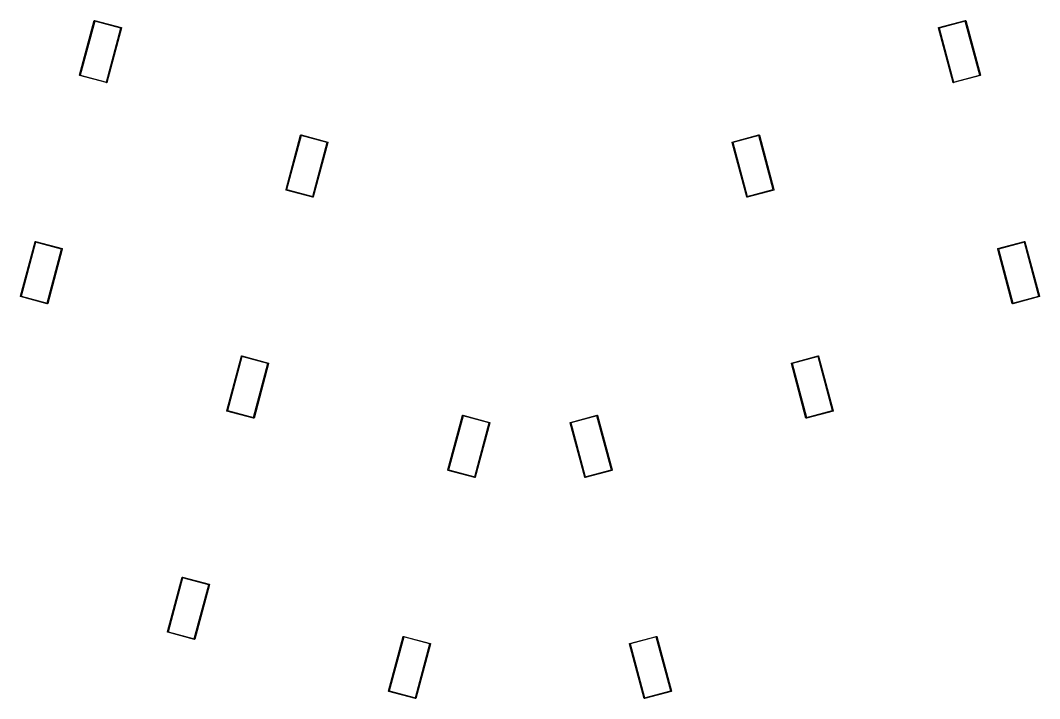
# Model space of a CAD drawing. Extents: x -649 to -219, y -193 to -62.
# Drawn here: x -425.7 to -340.9, y -193.3 to -136.8 of the extents above; entities that cross this region are included whole.
import ezdxf

# ---------------------------------------------------------------- set-up
doc = ezdxf.new("R2010")
doc.units = 0
doc.layers.add('BLACK', color=7, linetype='CONTINUOUS')

msp = doc.modelspace()

# ---------------------------------------------------------------- linework, layer by layer
at = {"layer": 'BLACK', "linetype": 'CONTINUOUS'}
for p, q in [((-420.767, -141.376), (-419.551, -136.838)), ((-419.509, -136.874), (-420.713, -141.366)), ((-419.551, -136.836), (-419.549, -136.832)), ((-419.551, -136.837), (-419.551, -136.836)), ((-419.551, -136.836), (-419.551, -136.836)), ((-419.551, -136.838), (-419.551, -136.837)), ((-419.549, -136.832), (-419.547, -136.828)), ((-419.547, -136.828), (-419.544, -136.825)), ((-419.544, -136.825), (-419.542, -136.823)), ((-419.542, -136.823), (-419.54, -136.822)), ((-419.54, -136.822), (-419.535, -136.82)), ((-419.535, -136.82), (-419.53, -136.818)), ((-419.53, -136.818), (-419.525, -136.818)), ((-419.525, -136.818), (-419.522, -136.819)), ((-419.522, -136.819), (-419.522, -136.819)), ((-419.522, -136.819), (-419.52, -136.819)), ((-419.52, -136.819), (-419.519, -136.82)), ((-419.519, -136.82), (-417.3, -137.414)), ((-417.336, -137.456), (-419.509, -136.874)), ((-349.297, -137.414), (-347.078, -136.82)), ((-347.088, -136.874), (-349.261, -137.456)), ((-345.885, -141.366), (-347.088, -136.874)), ((-347.078, -136.82), (-347.077, -136.819)), ((-347.077, -136.819), (-347.076, -136.819)), ((-347.076, -136.819), (-347.072, -136.818)), ((-347.072, -136.818), (-347.067, -136.818)), ((-347.067, -136.818), (-347.062, -136.82)), ((-347.062, -136.82), (-347.058, -136.822)), ((-347.058, -136.822), (-347.054, -136.825)), ((-347.054, -136.825), (-347.05, -136.828)), ((-347.05, -136.828), (-347.048, -136.832)), ((-347.048, -136.832), (-347.046, -136.837)), ((-347.046, -136.837), (-347.046, -136.838)), ((-347.046, -136.838), (-345.83, -141.376)), ((-418.539, -141.948), (-417.336, -137.456)), ((-417.282, -137.446), (-418.497, -141.984)), ((-417.3, -137.414), (-417.299, -137.414)), ((-417.299, -137.414), (-417.298, -137.415)), ((-417.298, -137.415), (-417.298, -137.415)), ((-417.298, -137.415), (-417.294, -137.416)), ((-417.294, -137.416), (-417.29, -137.419)), ((-417.29, -137.419), (-417.286, -137.422)), ((-417.286, -137.422), (-417.284, -137.426)), ((-417.284, -137.426), (-417.282, -137.431)), ((-417.282, -137.431), (-417.28, -137.435)), ((-417.281, -137.445), (-417.282, -137.446)), ((-417.28, -137.44), (-417.281, -137.445)), ((-417.28, -137.435), (-417.28, -137.44)), ((-349.317, -137.435), (-349.316, -137.431)), ((-349.317, -137.44), (-349.317, -137.435)), ((-349.316, -137.445), (-349.317, -137.44)), ((-349.316, -137.431), (-349.314, -137.426)), ((-349.316, -137.446), (-349.316, -137.445)), ((-348.1, -141.984), (-349.316, -137.446)), ((-349.314, -137.426), (-349.311, -137.422)), ((-349.311, -137.422), (-349.307, -137.419)), ((-349.307, -137.419), (-349.303, -137.416)), ((-349.303, -137.416), (-349.299, -137.414)), ((-349.299, -137.414), (-349.297, -137.414)), ((-349.261, -137.456), (-348.058, -141.948)), ((-420.768, -141.377), (-420.767, -141.376)), ((-420.768, -141.378), (-420.768, -141.377)), ((-420.768, -141.382), (-420.768, -141.378)), ((-420.768, -141.387), (-420.768, -141.382)), ((-420.767, -141.391), (-420.768, -141.387)), ((-420.765, -141.396), (-420.767, -141.391)), ((-420.762, -141.4), (-420.765, -141.396)), ((-420.759, -141.403), (-420.762, -141.4)), ((-420.755, -141.406), (-420.759, -141.403)), ((-420.75, -141.408), (-420.755, -141.406)), ((-420.749, -141.408), (-420.75, -141.408)), ((-418.529, -142.002), (-420.749, -141.408)), ((-420.713, -141.366), (-418.539, -141.948)), ((-345.849, -141.408), (-348.068, -142.002)), ((-348.058, -141.948), (-345.885, -141.366)), ((-345.847, -141.408), (-345.849, -141.408)), ((-345.846, -141.407), (-345.847, -141.408)), ((-345.843, -141.406), (-345.846, -141.407)), ((-345.846, -141.407), (-345.846, -141.407)), ((-345.839, -141.403), (-345.843, -141.406)), ((-345.835, -141.4), (-345.839, -141.403)), ((-345.832, -141.396), (-345.835, -141.4)), ((-345.83, -141.391), (-345.832, -141.396)), ((-345.83, -141.376), (-345.83, -141.377)), ((-345.83, -141.377), (-345.829, -141.382)), ((-345.829, -141.387), (-345.83, -141.391)), ((-345.829, -141.382), (-345.829, -141.387)), ((-418.528, -142.003), (-418.529, -142.002)), ((-418.527, -142.003), (-418.528, -142.003)), ((-418.523, -142.004), (-418.527, -142.003)), ((-418.519, -142.003), (-418.523, -142.004)), ((-418.514, -142.002), (-418.519, -142.003)), ((-418.509, -142), (-418.514, -142.002)), ((-418.505, -141.997), (-418.509, -142)), ((-418.502, -141.994), (-418.505, -141.997)), ((-418.499, -141.99), (-418.502, -141.994)), ((-418.498, -141.985), (-418.499, -141.99)), ((-418.497, -141.984), (-418.498, -141.985)), ((-348.1, -141.985), (-348.1, -141.984)), ((-348.099, -141.986), (-348.1, -141.985)), ((-348.098, -141.99), (-348.099, -141.986)), ((-348.099, -141.986), (-348.099, -141.986)), ((-348.097, -141.991), (-348.098, -141.99)), ((-348.095, -141.994), (-348.097, -141.991)), ((-348.092, -141.997), (-348.095, -141.994)), ((-348.088, -142), (-348.092, -141.997)), ((-348.084, -142.002), (-348.088, -142)), ((-348.079, -142.003), (-348.084, -142.002)), ((-348.074, -142.004), (-348.079, -142.003)), ((-348.07, -142.003), (-348.074, -142.004)), ((-348.069, -142.003), (-348.07, -142.003)), ((-348.07, -142.003), (-348.07, -142.003)), ((-348.068, -142.002), (-348.069, -142.003)), ((-403.599, -150.906), (-402.383, -146.369)), ((-402.341, -146.405), (-403.545, -150.896)), ((-402.383, -146.366), (-402.381, -146.363)), ((-402.383, -146.368), (-402.383, -146.366)), ((-402.383, -146.366), (-402.383, -146.366)), ((-402.383, -146.369), (-402.383, -146.368)), ((-402.381, -146.363), (-402.379, -146.359)), ((-402.379, -146.359), (-402.375, -146.355)), ((-402.375, -146.355), (-402.374, -146.354)), ((-402.374, -146.354), (-402.371, -146.352)), ((-402.371, -146.352), (-402.367, -146.35)), ((-402.367, -146.35), (-402.362, -146.349)), ((-402.362, -146.349), (-402.357, -146.349)), ((-402.357, -146.349), (-402.353, -146.35)), ((-402.353, -146.35), (-402.353, -146.35)), ((-402.353, -146.35), (-402.352, -146.35)), ((-402.352, -146.35), (-402.351, -146.35)), ((-402.351, -146.35), (-400.132, -146.945)), ((-400.168, -146.987), (-402.341, -146.405)), ((-366.466, -146.945), (-364.246, -146.35)), ((-364.256, -146.405), (-366.43, -146.987)), ((-363.053, -150.896), (-364.256, -146.405)), ((-364.246, -146.35), (-364.245, -146.35)), ((-364.245, -146.35), (-364.244, -146.35)), ((-364.244, -146.35), (-364.24, -146.349)), ((-364.24, -146.349), (-364.235, -146.349)), ((-364.235, -146.349), (-364.231, -146.35)), ((-364.231, -146.35), (-364.226, -146.352)), ((-364.226, -146.352), (-364.222, -146.355)), ((-364.222, -146.355), (-364.219, -146.359)), ((-364.219, -146.359), (-364.216, -146.363)), ((-364.216, -146.363), (-364.214, -146.368)), ((-364.214, -146.368), (-364.214, -146.369)), ((-364.214, -146.369), (-362.998, -150.906)), ((-401.371, -151.479), (-400.168, -146.987)), ((-400.113, -146.977), (-401.329, -151.515)), ((-400.132, -146.945), (-400.131, -146.945)), ((-400.131, -146.945), (-400.129, -146.946)), ((-400.129, -146.946), (-400.129, -146.946)), ((-400.129, -146.946), (-400.126, -146.947)), ((-400.126, -146.947), (-400.122, -146.949)), ((-400.122, -146.949), (-400.118, -146.953)), ((-400.118, -146.953), (-400.115, -146.957)), ((-400.115, -146.957), (-400.113, -146.961)), ((-400.113, -146.961), (-400.112, -146.966)), ((-400.112, -146.971), (-400.113, -146.976)), ((-400.113, -146.976), (-400.113, -146.977)), ((-400.112, -146.966), (-400.112, -146.971)), ((-366.485, -146.966), (-366.484, -146.961)), ((-366.485, -146.971), (-366.485, -146.966)), ((-366.485, -146.976), (-366.485, -146.971)), ((-366.484, -146.977), (-366.485, -146.976)), ((-366.484, -146.961), (-366.482, -146.957)), ((-365.268, -151.515), (-366.484, -146.977)), ((-366.482, -146.957), (-366.479, -146.953)), ((-366.479, -146.953), (-366.476, -146.949)), ((-366.476, -146.949), (-366.471, -146.947)), ((-366.471, -146.947), (-366.467, -146.945)), ((-366.467, -146.945), (-366.466, -146.945)), ((-366.43, -146.987), (-365.226, -151.479)), ((-403.6, -150.909), (-403.599, -150.907)), ((-403.6, -150.912), (-403.6, -150.909)), ((-403.6, -150.917), (-403.6, -150.912)), ((-403.599, -150.922), (-403.6, -150.917)), ((-403.599, -150.907), (-403.599, -150.906)), ((-403.597, -150.927), (-403.599, -150.922)), ((-403.594, -150.931), (-403.597, -150.927)), ((-403.59, -150.934), (-403.594, -150.931)), ((-403.586, -150.936), (-403.59, -150.934)), ((-403.582, -150.938), (-403.586, -150.936)), ((-403.58, -150.938), (-403.582, -150.938)), ((-401.361, -151.533), (-403.58, -150.938)), ((-403.545, -150.896), (-401.371, -151.479)), ((-363.017, -150.938), (-365.236, -151.533)), ((-365.226, -151.479), (-363.053, -150.896)), ((-363.016, -150.938), (-363.017, -150.938)), ((-363.015, -150.938), (-363.016, -150.938)), ((-363.011, -150.936), (-363.015, -150.938)), ((-363.015, -150.938), (-363.015, -150.938)), ((-363.007, -150.934), (-363.011, -150.936)), ((-363.003, -150.931), (-363.007, -150.934)), ((-363, -150.927), (-363.003, -150.931)), ((-362.998, -150.922), (-363, -150.927)), ((-362.998, -150.906), (-362.998, -150.907)), ((-362.998, -150.907), (-362.997, -150.912)), ((-362.997, -150.917), (-362.998, -150.922)), ((-362.997, -150.912), (-362.997, -150.917)), ((-401.36, -151.534), (-401.361, -151.533)), ((-401.359, -151.534), (-401.36, -151.534)), ((-401.355, -151.534), (-401.359, -151.534)), ((-401.35, -151.534), (-401.355, -151.534)), ((-401.345, -151.533), (-401.35, -151.534)), ((-401.341, -151.531), (-401.345, -151.533)), ((-401.337, -151.528), (-401.341, -151.531)), ((-401.334, -151.525), (-401.337, -151.528)), ((-401.331, -151.52), (-401.334, -151.525)), ((-401.329, -151.516), (-401.331, -151.52)), ((-401.329, -151.515), (-401.329, -151.516)), ((-365.268, -151.516), (-365.268, -151.515)), ((-365.268, -151.517), (-365.268, -151.516)), ((-365.266, -151.52), (-365.268, -151.517)), ((-365.268, -151.517), (-365.268, -151.517)), ((-365.265, -151.522), (-365.266, -151.52)), ((-365.264, -151.525), (-365.265, -151.522)), ((-365.26, -151.528), (-365.264, -151.525)), ((-365.256, -151.531), (-365.26, -151.528)), ((-365.252, -151.533), (-365.256, -151.531)), ((-365.247, -151.534), (-365.252, -151.533)), ((-365.242, -151.534), (-365.247, -151.534)), ((-365.239, -151.534), (-365.242, -151.534)), ((-365.237, -151.534), (-365.239, -151.534)), ((-365.239, -151.534), (-365.239, -151.534)), ((-365.236, -151.533), (-365.237, -151.534)), ((-425.698, -159.776), (-424.482, -155.239)), ((-424.44, -155.275), (-425.643, -159.766)), ((-424.482, -155.238), (-424.481, -155.237)), ((-424.482, -155.239), (-424.482, -155.238)), ((-424.481, -155.237), (-424.48, -155.233)), ((-424.481, -155.237), (-424.481, -155.237)), ((-424.48, -155.233), (-424.477, -155.229)), ((-424.477, -155.229), (-424.474, -155.225)), ((-424.474, -155.225), (-424.473, -155.224)), ((-424.473, -155.224), (-424.47, -155.223)), ((-424.47, -155.223), (-424.466, -155.22)), ((-424.466, -155.22), (-424.461, -155.219)), ((-424.461, -155.219), (-424.456, -155.219)), ((-424.456, -155.219), (-424.452, -155.22)), ((-424.452, -155.22), (-424.452, -155.22)), ((-424.452, -155.22), (-424.451, -155.22)), ((-424.451, -155.22), (-424.45, -155.22)), ((-424.45, -155.22), (-422.231, -155.815)), ((-422.266, -155.857), (-424.44, -155.275)), ((-423.47, -160.349), (-422.266, -155.857)), ((-422.212, -155.847), (-423.428, -160.385)), ((-422.231, -155.815), (-422.229, -155.815)), ((-422.229, -155.815), (-422.228, -155.816)), ((-422.228, -155.816), (-422.228, -155.816)), ((-422.228, -155.816), (-422.225, -155.817)), ((-422.225, -155.817), (-422.221, -155.82)), ((-422.221, -155.82), (-422.217, -155.823)), ((-422.217, -155.823), (-422.214, -155.827)), ((-422.214, -155.827), (-422.212, -155.831)), ((-422.212, -155.831), (-422.211, -155.836)), ((-422.211, -155.841), (-422.212, -155.846)), ((-422.212, -155.846), (-422.212, -155.847)), ((-422.211, -155.836), (-422.211, -155.841)), ((-344.387, -155.841), (-344.386, -155.836)), ((-344.386, -155.846), (-344.387, -155.841)), ((-344.386, -155.836), (-344.385, -155.831)), ((-344.385, -155.847), (-344.386, -155.846)), ((-344.385, -155.831), (-344.383, -155.827)), ((-343.17, -160.385), (-344.385, -155.847)), ((-344.383, -155.827), (-344.38, -155.823)), ((-344.38, -155.823), (-344.377, -155.82)), ((-344.377, -155.82), (-344.373, -155.817)), ((-344.373, -155.817), (-344.368, -155.815)), ((-344.368, -155.815), (-344.367, -155.815)), ((-344.367, -155.815), (-342.148, -155.22)), ((-342.158, -155.275), (-344.331, -155.857)), ((-344.331, -155.857), (-343.127, -160.349)), ((-340.954, -159.766), (-342.158, -155.275)), ((-342.148, -155.22), (-342.146, -155.22)), ((-342.146, -155.22), (-342.145, -155.22)), ((-342.145, -155.22), (-342.142, -155.219)), ((-342.142, -155.219), (-342.137, -155.219)), ((-342.137, -155.219), (-342.132, -155.22)), ((-342.132, -155.22), (-342.127, -155.223)), ((-342.127, -155.223), (-342.123, -155.225)), ((-342.123, -155.225), (-342.12, -155.229)), ((-342.12, -155.229), (-342.117, -155.233)), ((-342.117, -155.233), (-342.116, -155.238)), ((-342.116, -155.238), (-342.115, -155.239)), ((-342.115, -155.239), (-340.9, -159.776)), ((-425.699, -159.782), (-425.698, -159.779)), ((-425.699, -159.787), (-425.699, -159.782)), ((-425.698, -159.792), (-425.699, -159.787)), ((-425.698, -159.778), (-425.698, -159.776)), ((-425.698, -159.779), (-425.698, -159.778)), ((-425.696, -159.797), (-425.698, -159.792)), ((-425.693, -159.801), (-425.696, -159.797)), ((-425.689, -159.804), (-425.693, -159.801)), ((-425.685, -159.807), (-425.689, -159.804)), ((-425.68, -159.808), (-425.685, -159.807)), ((-425.679, -159.809), (-425.68, -159.808)), ((-423.46, -160.403), (-425.679, -159.809)), ((-425.643, -159.766), (-423.47, -160.349)), ((-340.918, -159.809), (-343.137, -160.403)), ((-343.127, -160.349), (-340.954, -159.766)), ((-340.917, -159.808), (-340.918, -159.809)), ((-340.916, -159.808), (-340.917, -159.808)), ((-340.912, -159.807), (-340.916, -159.808)), ((-340.916, -159.808), (-340.916, -159.808)), ((-340.908, -159.804), (-340.912, -159.807)), ((-340.905, -159.801), (-340.908, -159.804)), ((-340.902, -159.797), (-340.905, -159.801)), ((-340.9, -159.792), (-340.902, -159.797)), ((-340.9, -159.776), (-340.899, -159.778)), ((-340.899, -159.787), (-340.9, -159.792)), ((-340.899, -159.778), (-340.898, -159.782)), ((-340.898, -159.782), (-340.899, -159.787)), ((-423.459, -160.404), (-423.46, -160.403)), ((-423.458, -160.404), (-423.459, -160.404)), ((-423.454, -160.404), (-423.458, -160.404)), ((-423.449, -160.404), (-423.454, -160.404)), ((-423.444, -160.403), (-423.449, -160.404)), ((-423.44, -160.401), (-423.444, -160.403)), ((-423.436, -160.398), (-423.44, -160.401)), ((-423.432, -160.395), (-423.436, -160.398)), ((-423.43, -160.391), (-423.432, -160.395)), ((-423.428, -160.386), (-423.43, -160.391)), ((-423.428, -160.385), (-423.428, -160.386)), ((-343.169, -160.386), (-343.17, -160.385)), ((-343.169, -160.387), (-343.169, -160.386)), ((-343.168, -160.391), (-343.169, -160.387)), ((-343.169, -160.387), (-343.169, -160.387)), ((-343.167, -160.392), (-343.168, -160.391)), ((-343.165, -160.395), (-343.167, -160.392)), ((-343.162, -160.398), (-343.165, -160.395)), ((-343.158, -160.401), (-343.162, -160.398)), ((-343.153, -160.403), (-343.158, -160.401)), ((-343.148, -160.404), (-343.153, -160.403)), ((-343.143, -160.404), (-343.148, -160.404)), ((-343.14, -160.404), (-343.143, -160.404)), ((-343.139, -160.404), (-343.14, -160.404)), ((-343.14, -160.404), (-343.14, -160.404)), ((-343.137, -160.403), (-343.139, -160.404)), ((-408.529, -169.307), (-407.314, -164.77)), ((-407.272, -164.806), (-408.475, -169.297)), ((-407.314, -164.77), (-407.313, -164.768)), ((-407.313, -164.767), (-407.312, -164.764)), ((-407.313, -164.768), (-407.313, -164.767)), ((-407.313, -164.767), (-407.313, -164.767)), ((-407.312, -164.764), (-407.309, -164.76)), ((-407.309, -164.76), (-407.306, -164.756)), ((-407.306, -164.756), (-407.304, -164.755)), ((-407.304, -164.755), (-407.302, -164.753)), ((-407.302, -164.753), (-407.297, -164.751)), ((-407.297, -164.751), (-407.292, -164.75)), ((-407.292, -164.75), (-407.288, -164.75)), ((-407.288, -164.75), (-407.284, -164.751)), ((-407.284, -164.751), (-407.284, -164.751)), ((-407.284, -164.751), (-407.283, -164.751)), ((-407.283, -164.751), (-407.282, -164.751)), ((-407.282, -164.751), (-405.062, -165.346)), ((-405.098, -165.388), (-407.272, -164.806)), ((-405.062, -165.346), (-405.061, -165.346)), ((-405.061, -165.346), (-405.06, -165.346)), ((-405.06, -165.346), (-405.06, -165.346)), ((-405.06, -165.346), (-405.056, -165.348)), ((-405.056, -165.348), (-405.052, -165.35)), ((-405.052, -165.35), (-405.049, -165.354)), ((-405.049, -165.354), (-405.046, -165.358)), ((-405.046, -165.358), (-405.044, -165.362)), ((-361.554, -165.362), (-361.552, -165.358)), ((-361.552, -165.358), (-361.549, -165.354)), ((-361.549, -165.354), (-361.545, -165.35)), ((-361.545, -165.35), (-361.541, -165.348)), ((-361.541, -165.348), (-361.536, -165.346)), ((-361.536, -165.346), (-361.535, -165.346)), ((-361.535, -165.346), (-359.316, -164.751)), ((-359.326, -164.806), (-361.499, -165.388)), ((-358.122, -169.297), (-359.326, -164.806)), ((-359.316, -164.751), (-359.315, -164.751)), ((-359.315, -164.751), (-359.313, -164.751)), ((-359.313, -164.751), (-359.31, -164.75)), ((-359.31, -164.75), (-359.305, -164.75)), ((-359.305, -164.75), (-359.3, -164.751)), ((-359.3, -164.751), (-359.296, -164.753)), ((-359.296, -164.753), (-359.292, -164.756)), ((-359.292, -164.756), (-359.288, -164.76)), ((-359.288, -164.76), (-359.286, -164.764)), ((-359.286, -164.764), (-359.284, -164.768)), ((-359.284, -164.768), (-359.284, -164.77)), ((-359.284, -164.77), (-358.068, -169.307)), ((-406.302, -169.88), (-405.098, -165.388)), ((-405.044, -165.378), (-406.26, -169.915)), ((-405.044, -165.362), (-405.043, -165.367)), ((-405.043, -165.377), (-405.044, -165.378)), ((-405.043, -165.367), (-405.043, -165.372)), ((-405.043, -165.372), (-405.043, -165.377)), ((-361.555, -165.367), (-361.554, -165.362)), ((-361.555, -165.372), (-361.555, -165.367)), ((-361.554, -165.377), (-361.555, -165.372)), ((-361.554, -165.378), (-361.554, -165.377)), ((-360.338, -169.915), (-361.554, -165.378)), ((-361.499, -165.388), (-360.296, -169.88)), ((-408.531, -169.313), (-408.53, -169.31)), ((-408.531, -169.318), (-408.531, -169.313)), ((-408.529, -169.323), (-408.531, -169.318)), ((-408.53, -169.308), (-408.529, -169.307)), ((-408.53, -169.31), (-408.53, -169.308)), ((-408.527, -169.327), (-408.529, -169.323)), ((-408.525, -169.331), (-408.527, -169.327)), ((-408.521, -169.335), (-408.525, -169.331)), ((-408.517, -169.337), (-408.521, -169.335)), ((-408.512, -169.339), (-408.517, -169.337)), ((-408.511, -169.339), (-408.512, -169.339)), ((-406.292, -169.934), (-408.511, -169.339)), ((-408.475, -169.297), (-406.302, -169.88)), ((-358.086, -169.339), (-360.306, -169.934)), ((-360.296, -169.88), (-358.122, -169.297)), ((-358.085, -169.339), (-358.086, -169.339)), ((-358.084, -169.339), (-358.085, -169.339)), ((-358.081, -169.337), (-358.084, -169.339)), ((-358.084, -169.339), (-358.084, -169.339)), ((-358.076, -169.335), (-358.081, -169.337)), ((-358.073, -169.331), (-358.076, -169.335)), ((-358.07, -169.327), (-358.073, -169.331)), ((-358.068, -169.323), (-358.07, -169.327)), ((-358.068, -169.307), (-358.067, -169.308)), ((-358.067, -169.318), (-358.068, -169.323)), ((-358.067, -169.308), (-358.067, -169.313)), ((-358.067, -169.313), (-358.067, -169.318)), ((-406.291, -169.934), (-406.292, -169.934)), ((-406.289, -169.935), (-406.291, -169.934)), ((-406.286, -169.935), (-406.289, -169.935)), ((-406.281, -169.935), (-406.286, -169.935)), ((-406.276, -169.934), (-406.281, -169.935)), ((-406.271, -169.932), (-406.276, -169.934)), ((-406.267, -169.929), (-406.271, -169.932)), ((-406.264, -169.925), (-406.267, -169.929)), ((-406.261, -169.921), (-406.264, -169.925)), ((-406.26, -169.917), (-406.261, -169.921)), ((-406.26, -169.915), (-406.26, -169.917)), ((-390.129, -174.238), (-388.913, -169.7)), ((-388.871, -169.736), (-390.074, -174.228)), ((-388.913, -169.699), (-388.912, -169.698)), ((-388.913, -169.7), (-388.913, -169.699)), ((-388.912, -169.698), (-388.911, -169.694)), ((-388.912, -169.698), (-388.912, -169.698)), ((-388.911, -169.694), (-388.908, -169.69)), ((-388.908, -169.69), (-388.905, -169.687)), ((-388.905, -169.687), (-388.903, -169.686)), ((-388.903, -169.686), (-388.901, -169.684)), ((-388.901, -169.684), (-388.896, -169.682)), ((-388.896, -169.682), (-388.892, -169.681)), ((-388.892, -169.681), (-388.887, -169.68)), ((-388.887, -169.68), (-388.883, -169.681)), ((-388.883, -169.681), (-388.883, -169.681)), ((-388.883, -169.681), (-388.882, -169.681)), ((-388.882, -169.681), (-388.881, -169.682)), ((-388.881, -169.682), (-386.661, -170.276)), ((-386.697, -170.318), (-388.871, -169.736)), ((-387.901, -174.81), (-386.697, -170.318)), ((-386.643, -170.308), (-387.859, -174.846)), ((-386.661, -170.276), (-386.66, -170.277)), ((-386.66, -170.277), (-386.659, -170.277)), ((-386.659, -170.277), (-386.659, -170.277)), ((-386.659, -170.277), (-386.656, -170.278)), ((-386.656, -170.278), (-386.651, -170.281)), ((-386.651, -170.281), (-386.648, -170.284)), ((-386.648, -170.284), (-386.645, -170.288)), ((-386.645, -170.288), (-386.643, -170.293)), ((-386.643, -170.293), (-386.642, -170.298)), ((-386.642, -170.307), (-386.643, -170.308)), ((-386.642, -170.298), (-386.642, -170.302)), ((-386.642, -170.302), (-386.642, -170.307)), ((-379.956, -170.298), (-379.954, -170.293)), ((-379.956, -170.302), (-379.956, -170.298)), ((-379.955, -170.307), (-379.956, -170.302)), ((-379.954, -170.308), (-379.955, -170.307)), ((-379.954, -170.293), (-379.952, -170.288)), ((-378.739, -174.846), (-379.954, -170.308)), ((-379.952, -170.288), (-379.95, -170.284)), ((-379.95, -170.284), (-379.946, -170.281)), ((-379.946, -170.281), (-379.942, -170.278)), ((-379.942, -170.278), (-379.937, -170.277)), ((-379.937, -170.277), (-379.936, -170.276)), ((-379.936, -170.276), (-377.717, -169.682)), ((-377.727, -169.736), (-379.9, -170.318)), ((-379.9, -170.318), (-378.697, -174.81)), ((-376.523, -174.228), (-377.727, -169.736)), ((-377.717, -169.682), (-377.716, -169.681)), ((-377.716, -169.681), (-377.714, -169.681)), ((-377.714, -169.681), (-377.711, -169.68)), ((-377.711, -169.68), (-377.706, -169.681)), ((-377.706, -169.681), (-377.701, -169.682)), ((-377.701, -169.682), (-377.696, -169.684)), ((-377.696, -169.684), (-377.692, -169.687)), ((-377.692, -169.687), (-377.689, -169.69)), ((-377.689, -169.69), (-377.686, -169.694)), ((-377.686, -169.694), (-377.685, -169.699)), ((-377.685, -169.699), (-377.685, -169.7)), ((-377.685, -169.7), (-376.469, -174.238)), ((-360.338, -169.917), (-360.338, -169.915)), ((-360.337, -169.918), (-360.338, -169.917)), ((-360.336, -169.921), (-360.337, -169.918)), ((-360.337, -169.918), (-360.337, -169.918)), ((-360.333, -169.925), (-360.336, -169.921)), ((-360.33, -169.929), (-360.333, -169.925)), ((-360.333, -169.925), (-360.333, -169.925)), ((-360.326, -169.932), (-360.33, -169.929)), ((-360.321, -169.934), (-360.326, -169.932)), ((-360.317, -169.935), (-360.321, -169.934)), ((-360.312, -169.935), (-360.317, -169.935)), ((-360.308, -169.935), (-360.312, -169.935)), ((-360.307, -169.934), (-360.308, -169.935)), ((-360.308, -169.935), (-360.308, -169.935)), ((-360.306, -169.934), (-360.307, -169.934)), ((-390.13, -174.244), (-390.129, -174.24)), ((-390.13, -174.249), (-390.13, -174.244)), ((-390.129, -174.253), (-390.13, -174.249)), ((-390.129, -174.239), (-390.129, -174.238)), ((-390.129, -174.24), (-390.129, -174.239)), ((-390.127, -174.258), (-390.129, -174.253)), ((-390.124, -174.262), (-390.127, -174.258)), ((-390.12, -174.265), (-390.124, -174.262)), ((-390.116, -174.268), (-390.12, -174.265)), ((-390.111, -174.27), (-390.116, -174.268)), ((-390.11, -174.27), (-390.111, -174.27)), ((-387.891, -174.864), (-390.11, -174.27)), ((-390.074, -174.228), (-387.901, -174.81)), ((-376.487, -174.27), (-378.707, -174.864)), ((-378.697, -174.81), (-376.523, -174.228)), ((-376.486, -174.27), (-376.487, -174.27)), ((-376.485, -174.269), (-376.486, -174.27)), ((-376.481, -174.268), (-376.485, -174.269)), ((-376.485, -174.269), (-376.485, -174.269)), ((-376.477, -174.265), (-376.481, -174.268)), ((-376.474, -174.262), (-376.477, -174.265)), ((-376.471, -174.258), (-376.474, -174.262)), ((-376.469, -174.253), (-376.471, -174.258)), ((-376.469, -174.238), (-376.468, -174.239)), ((-376.468, -174.249), (-376.469, -174.253)), ((-376.468, -174.239), (-376.468, -174.244)), ((-376.468, -174.244), (-376.468, -174.249)), ((-387.89, -174.865), (-387.891, -174.864)), ((-387.888, -174.865), (-387.89, -174.865)), ((-387.885, -174.866), (-387.888, -174.865)), ((-387.88, -174.866), (-387.885, -174.866)), ((-387.875, -174.864), (-387.88, -174.866)), ((-387.871, -174.862), (-387.875, -174.864)), ((-387.867, -174.86), (-387.871, -174.862)), ((-387.863, -174.856), (-387.867, -174.86)), ((-387.861, -174.852), (-387.863, -174.856)), ((-387.859, -174.847), (-387.861, -174.852)), ((-387.859, -174.846), (-387.859, -174.847)), ((-378.738, -174.847), (-378.739, -174.846)), ((-378.738, -174.848), (-378.738, -174.847)), ((-378.737, -174.852), (-378.738, -174.848)), ((-378.738, -174.848), (-378.738, -174.848)), ((-378.736, -174.853), (-378.737, -174.852)), ((-378.734, -174.856), (-378.736, -174.853)), ((-378.731, -174.86), (-378.734, -174.856)), ((-378.727, -174.862), (-378.731, -174.86)), ((-378.722, -174.864), (-378.727, -174.862)), ((-378.717, -174.866), (-378.722, -174.864)), ((-378.713, -174.866), (-378.717, -174.866)), ((-378.709, -174.865), (-378.713, -174.866)), ((-378.708, -174.865), (-378.709, -174.865)), ((-378.709, -174.865), (-378.709, -174.865)), ((-378.707, -174.864), (-378.708, -174.865)), ((-412.244, -183.168), (-412.242, -183.165)), ((-412.244, -183.169), (-412.244, -183.168)), ((-412.244, -183.168), (-412.244, -183.168)), ((-412.244, -183.171), (-412.244, -183.169)), ((-412.242, -183.165), (-412.24, -183.161)), ((-412.24, -183.161), (-412.236, -183.157)), ((-412.236, -183.157), (-412.232, -183.154)), ((-412.232, -183.154), (-412.228, -183.152)), ((-412.232, -183.154), (-412.232, -183.154)), ((-412.232, -183.154), (-412.232, -183.154)), ((-412.228, -183.152), (-412.223, -183.151)), ((-412.223, -183.151), (-412.218, -183.151)), ((-412.218, -183.151), (-412.214, -183.151)), ((-412.214, -183.151), (-412.214, -183.151)), ((-412.214, -183.151), (-412.213, -183.152)), ((-412.213, -183.152), (-412.212, -183.152)), ((-412.212, -183.152), (-409.993, -183.747)), ((-413.46, -187.708), (-412.244, -183.171)), ((-412.202, -183.207), (-413.406, -187.698)), ((-410.029, -183.789), (-412.202, -183.207)), ((-411.232, -188.28), (-410.029, -183.789)), ((-409.974, -183.779), (-411.19, -188.316)), ((-409.993, -183.747), (-409.992, -183.747)), ((-409.992, -183.747), (-409.99, -183.747)), ((-409.99, -183.747), (-409.99, -183.747)), ((-409.99, -183.747), (-409.987, -183.749)), ((-409.987, -183.749), (-409.983, -183.751)), ((-409.983, -183.751), (-409.979, -183.755)), ((-409.979, -183.755), (-409.976, -183.759)), ((-409.976, -183.759), (-409.974, -183.763)), ((-409.974, -183.763), (-409.973, -183.768)), ((-409.973, -183.773), (-409.974, -183.778)), ((-409.974, -183.778), (-409.974, -183.779)), ((-409.973, -183.768), (-409.973, -183.773)), ((-413.461, -187.71), (-413.46, -187.709)), ((-413.461, -187.714), (-413.461, -187.71)), ((-413.461, -187.719), (-413.461, -187.714)), ((-413.46, -187.724), (-413.461, -187.719)), ((-413.46, -187.709), (-413.46, -187.708)), ((-413.458, -187.728), (-413.46, -187.724)), ((-413.455, -187.732), (-413.458, -187.728)), ((-413.451, -187.736), (-413.455, -187.732)), ((-413.447, -187.738), (-413.451, -187.736)), ((-413.443, -187.74), (-413.447, -187.738)), ((-413.441, -187.74), (-413.443, -187.74)), ((-411.222, -188.335), (-413.441, -187.74)), ((-413.406, -187.698), (-411.232, -188.28)), ((-395.059, -192.639), (-393.843, -188.101)), ((-393.801, -188.137), (-395.005, -192.629)), ((-393.843, -188.099), (-393.841, -188.095)), ((-393.843, -188.1), (-393.843, -188.099)), ((-393.843, -188.099), (-393.843, -188.099)), ((-393.843, -188.101), (-393.843, -188.1)), ((-393.841, -188.095), (-393.839, -188.091)), ((-393.839, -188.091), (-393.835, -188.088)), ((-393.835, -188.088), (-393.831, -188.085)), ((-393.831, -188.085), (-393.827, -188.083)), ((-393.831, -188.085), (-393.831, -188.085)), ((-393.831, -188.085), (-393.831, -188.085)), ((-393.827, -188.083), (-393.822, -188.081)), ((-393.822, -188.081), (-393.817, -188.081)), ((-393.817, -188.081), (-393.814, -188.082)), ((-393.814, -188.082), (-393.814, -188.082)), ((-393.814, -188.082), (-393.812, -188.082)), ((-393.812, -188.082), (-393.811, -188.083)), ((-393.811, -188.083), (-391.592, -188.677)), ((-391.628, -188.719), (-393.801, -188.137)), ((-375.005, -188.677), (-372.786, -188.083)), ((-372.796, -188.137), (-374.97, -188.719)), ((-371.593, -192.629), (-372.796, -188.137)), ((-372.786, -188.083), (-372.785, -188.082)), ((-372.785, -188.082), (-372.784, -188.082)), ((-372.784, -188.082), (-372.78, -188.081)), ((-372.78, -188.081), (-372.775, -188.081)), ((-372.775, -188.081), (-372.77, -188.083)), ((-372.77, -188.083), (-372.766, -188.085)), ((-372.766, -188.085), (-372.762, -188.088)), ((-372.762, -188.088), (-372.759, -188.091)), ((-372.759, -188.091), (-372.756, -188.095)), ((-372.756, -188.095), (-372.754, -188.1)), ((-372.754, -188.1), (-372.754, -188.101)), ((-372.754, -188.101), (-371.538, -192.639)), ((-411.221, -188.335), (-411.222, -188.335)), ((-411.22, -188.335), (-411.221, -188.335)), ((-411.216, -188.336), (-411.22, -188.335)), ((-411.211, -188.336), (-411.216, -188.336)), ((-411.206, -188.335), (-411.211, -188.336)), ((-411.202, -188.333), (-411.206, -188.335)), ((-411.198, -188.33), (-411.202, -188.333)), ((-411.195, -188.326), (-411.198, -188.33)), ((-411.192, -188.322), (-411.195, -188.326)), ((-411.19, -188.318), (-411.192, -188.322)), ((-411.19, -188.316), (-411.19, -188.318)), ((-392.831, -193.211), (-391.628, -188.719)), ((-391.573, -188.709), (-392.789, -193.247)), ((-391.592, -188.677), (-391.591, -188.677)), ((-391.591, -188.677), (-391.59, -188.678)), ((-391.59, -188.678), (-391.59, -188.678)), ((-391.59, -188.678), (-391.586, -188.679)), ((-391.586, -188.679), (-391.582, -188.682)), ((-391.582, -188.682), (-391.578, -188.685)), ((-391.578, -188.685), (-391.575, -188.689)), ((-391.575, -188.689), (-391.573, -188.694)), ((-391.573, -188.694), (-391.572, -188.698)), ((-391.572, -188.703), (-391.573, -188.708)), ((-391.573, -188.708), (-391.573, -188.709)), ((-391.572, -188.698), (-391.572, -188.703)), ((-375.025, -188.698), (-375.024, -188.694)), ((-375.025, -188.703), (-375.025, -188.698)), ((-375.024, -188.708), (-375.025, -188.703)), ((-375.024, -188.694), (-375.022, -188.689)), ((-375.024, -188.709), (-375.024, -188.708)), ((-373.808, -193.247), (-375.024, -188.709)), ((-375.022, -188.689), (-375.019, -188.685)), ((-375.019, -188.685), (-375.015, -188.682)), ((-375.015, -188.682), (-375.011, -188.679)), ((-375.011, -188.679), (-375.007, -188.677)), ((-375.011, -188.679), (-375.011, -188.679)), ((-375.007, -188.677), (-375.005, -188.677)), ((-374.97, -188.719), (-373.766, -193.211)), ((-395.06, -192.64), (-395.059, -192.639)), ((-395.06, -192.641), (-395.06, -192.64)), ((-395.06, -192.645), (-395.06, -192.641)), ((-395.06, -192.641), (-395.06, -192.641)), ((-395.06, -192.65), (-395.06, -192.645)), ((-395.059, -192.654), (-395.06, -192.65)), ((-395.057, -192.659), (-395.059, -192.654)), ((-395.054, -192.663), (-395.057, -192.659)), ((-395.051, -192.666), (-395.054, -192.663)), ((-395.046, -192.669), (-395.051, -192.666)), ((-395.042, -192.671), (-395.046, -192.669)), ((-395.041, -192.671), (-395.042, -192.671)), ((-392.821, -193.265), (-395.041, -192.671)), ((-395.005, -192.629), (-392.831, -193.211)), ((-392.82, -193.266), (-392.821, -193.265)), ((-392.819, -193.266), (-392.82, -193.266)), ((-392.815, -193.267), (-392.819, -193.266)), ((-392.81, -193.266), (-392.815, -193.267)), ((-392.806, -193.265), (-392.81, -193.266)), ((-392.801, -193.263), (-392.806, -193.265)), ((-392.797, -193.26), (-392.801, -193.263)), ((-392.794, -193.257), (-392.797, -193.26)), ((-392.791, -193.253), (-392.794, -193.257)), ((-392.789, -193.248), (-392.791, -193.253)), ((-392.789, -193.247), (-392.789, -193.248)), ((-373.808, -193.248), (-373.808, -193.247)), ((-373.808, -193.249), (-373.808, -193.248)), ((-373.806, -193.253), (-373.808, -193.249)), ((-373.808, -193.249), (-373.808, -193.249)), ((-373.804, -193.257), (-373.806, -193.253)), ((-373.8, -193.26), (-373.804, -193.257)), ((-373.804, -193.257), (-373.804, -193.257)), ((-373.796, -193.263), (-373.8, -193.26)), ((-373.792, -193.265), (-373.796, -193.263)), ((-373.787, -193.266), (-373.792, -193.265)), ((-373.782, -193.267), (-373.787, -193.266)), ((-373.778, -193.266), (-373.782, -193.267)), ((-373.777, -193.266), (-373.778, -193.266)), ((-373.778, -193.266), (-373.778, -193.266)), ((-373.776, -193.265), (-373.777, -193.266)), ((-371.557, -192.671), (-373.776, -193.265)), ((-373.766, -193.211), (-371.593, -192.629)), ((-371.556, -192.671), (-371.557, -192.671)), ((-371.554, -192.67), (-371.556, -192.671)), ((-371.551, -192.669), (-371.554, -192.67)), ((-371.554, -192.67), (-371.554, -192.67)), ((-371.547, -192.666), (-371.551, -192.669)), ((-371.543, -192.663), (-371.547, -192.666)), ((-371.54, -192.659), (-371.543, -192.663)), ((-371.538, -192.654), (-371.54, -192.659)), ((-371.538, -192.639), (-371.538, -192.64)), ((-371.538, -192.64), (-371.537, -192.645)), ((-371.537, -192.65), (-371.538, -192.654)), ((-371.537, -192.645), (-371.537, -192.65))]:
    msp.add_line(p, q, dxfattribs=at)

doc.saveas('drawing.dxf')
